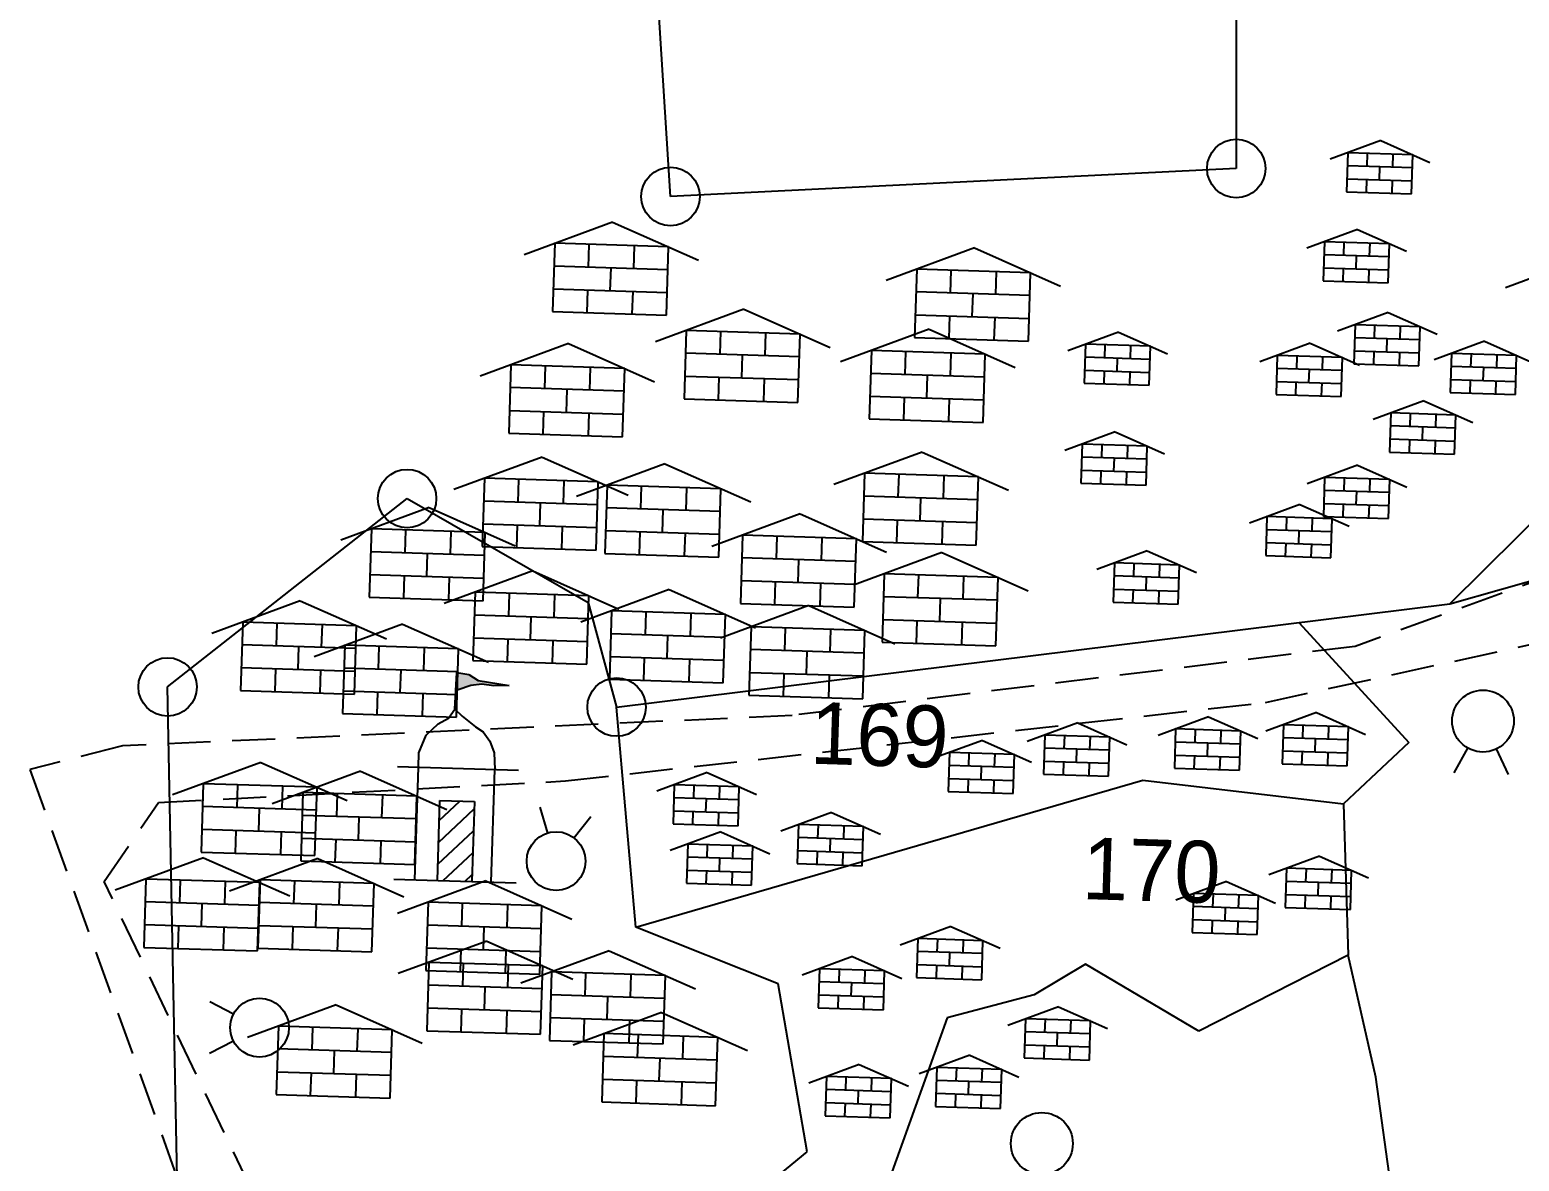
# Model space of a CAD drawing. Header units: metres. Extents: x 279543 to 281633, y 2052141 to 2055998.
# Drawn here: x 280078.1 to 280250.8, y 2055608.6 to 2055739.8 of the extents above; entities that cross this region are included whole.
import ezdxf
from ezdxf.enums import TextEntityAlignment as Align

# ---------------------------------------------------------------- set-up
doc = ezdxf.new("R2010")
doc.units = ezdxf.units.M
doc.linetypes.add('DASHED', pattern=[0.75, 0.5, -0.25])
for name, color, linetype in [('LINE_CARTTRACK', 2, 'DASHED'), ('OFF', 1, 'Continuous'), ('POLY_PARCEL', 6, 'Continuous'), ('TEXT_PARCEL', 7, 'Continuous')]:
    doc.layers.add(name, color=color, linetype=linetype)
doc.styles.add('TEXT_MAP', font='')
doc.styles.get('TEXT_MAP').set_extended_font_data('Kruti Dev 050')

# ---------------------------------------------------------------- blocks, each defined once
blk = doc.blocks.new('GHNN')
at = {"linetype": 'Continuous'}
blk.add_hatch(color=256, dxfattribs=at).paths.add_polyline_path([(280129.25, 2055663.77), (280130.52, 2055663.94), (280131.92, 2055663.75), (280133.68, 2055663.77), (280130.11, 2055664.37), (280129.01, 2055665.04), (280127.61, 2055665.3), (280127.51, 2055663.25), (280127.76, 2055663.26)])
for p, q in [((280234.76, 2055726.94), (280228.9, 2055724.78)), ((280230.94, 2055725.53), (280230.8, 2055721)), ((280238.48, 2055725.29), (280230.94, 2055725.53)), ((280233.2, 2055725.46), (280233.16, 2055723.95)), ((280234.76, 2055726.94), (280240.47, 2055724.41)), ((280236.17, 2055723.85), (280236.22, 2055725.36)), ((280238.44, 2055723.78), (280230.89, 2055724.02)), ((280234.62, 2055722.39), (280234.66, 2055723.9)), ((280238.34, 2055720.76), (280238.48, 2055725.29)), ((280230.84, 2055722.51), (280238.39, 2055722.27)), ((280233.11, 2055722.44), (280233.06, 2055720.93)), ((280236.08, 2055720.84), (280236.13, 2055722.34)), ((280230.8, 2055721), (280238.34, 2055720.76)), ((280145.66, 2055717.49), (280135.42, 2055713.71)), ((280145.66, 2055717.49), (280155.65, 2055713.07)), ((280138.98, 2055715.03), (280138.73, 2055707.11)), ((280152.18, 2055714.61), (280138.98, 2055715.03)), ((280232.06, 2055716.63), (280226.2, 2055714.47)), ((280228.23, 2055715.22), (280228.09, 2055710.69)), ((280235.78, 2055714.98), (280228.23, 2055715.22)), ((280230.5, 2055715.15), (280230.45, 2055713.64)), ((280232.06, 2055716.63), (280237.76, 2055714.1)), ((280233.47, 2055713.54), (280233.52, 2055715.05)), ((280235.63, 2055710.45), (280235.78, 2055714.98)), ((280142.94, 2055714.9), (280142.86, 2055712.26)), ((280148.14, 2055712.09), (280148.22, 2055714.73)), ((280151.93, 2055706.69), (280152.18, 2055714.61)), ((280187.65, 2055714.5), (280177.4, 2055710.72)), ((280187.65, 2055714.5), (280197.64, 2055710.07)), ((280235.73, 2055713.47), (280228.19, 2055713.71)), ((280231.91, 2055712.08), (280231.96, 2055713.59)), ((280152.1, 2055711.97), (280138.89, 2055712.39)), ((280145.41, 2055709.54), (280145.5, 2055712.18)), ((280180.96, 2055712.03), (280180.71, 2055704.11)), ((280194.16, 2055711.61), (280180.96, 2055712.03)), ((280184.92, 2055711.9), (280184.84, 2055709.26)), ((280190.12, 2055709.1), (280190.2, 2055711.74)), ((280193.91, 2055703.69), (280194.16, 2055711.61)), ((280228.14, 2055712.2), (280235.68, 2055711.96)), ((280230.4, 2055712.13), (280230.35, 2055710.62)), ((280233.37, 2055710.53), (280233.42, 2055712.03)), ((280255.09, 2055712.03), (280249.23, 2055709.87)), ((280228.09, 2055710.69), (280235.63, 2055710.45)), ((280138.81, 2055709.75), (280152.01, 2055709.33)), ((280142.77, 2055709.62), (280142.69, 2055706.98)), ((280147.97, 2055706.81), (280148.05, 2055709.45)), ((280194.08, 2055708.97), (280180.88, 2055709.39)), ((280187.4, 2055706.54), (280187.48, 2055709.18)), ((280138.73, 2055707.11), (280151.93, 2055706.69)), ((280160.92, 2055707.4), (280150.67, 2055703.62)), ((280160.92, 2055707.4), (280170.9, 2055702.97)), ((280180.8, 2055706.75), (280194, 2055706.33)), ((280184.76, 2055706.62), (280184.67, 2055703.98)), ((280189.95, 2055703.82), (280190.04, 2055706.46)), ((280235.61, 2055707.01), (280229.75, 2055704.85)), ((280235.61, 2055707.01), (280241.32, 2055704.48)), ((280154.23, 2055704.93), (280153.98, 2055697.01)), ((280167.43, 2055704.51), (280154.23, 2055704.93)), ((280158.19, 2055704.81), (280158.11, 2055702.17)), ((280163.39, 2055702), (280163.47, 2055704.64)), ((280182.38, 2055705.06), (280172.13, 2055701.28)), ((280182.38, 2055705.06), (280192.37, 2055700.63)), ((280204.34, 2055704.74), (280198.48, 2055702.58)), ((280204.34, 2055704.74), (280210.05, 2055702.21)), ((280231.79, 2055705.6), (280231.65, 2055701.08)), ((280239.33, 2055705.36), (280231.79, 2055705.6)), ((280234.05, 2055705.53), (280234.01, 2055704.02)), ((280237.02, 2055703.92), (280237.07, 2055705.43)), ((280239.19, 2055700.83), (280239.33, 2055705.36)), ((280140.58, 2055703.41), (280130.33, 2055699.63)), ((280140.58, 2055703.41), (280150.56, 2055698.99)), ((280167.18, 2055696.59), (280167.43, 2055704.51)), ((280180.71, 2055704.11), (280193.91, 2055703.69)), ((280200.52, 2055703.33), (280200.37, 2055698.81)), ((280208.06, 2055703.09), (280200.52, 2055703.33)), ((280202.78, 2055703.26), (280202.73, 2055701.75)), ((280205.75, 2055701.66), (280205.8, 2055703.16)), ((280207.92, 2055698.57), (280208.06, 2055703.09)), ((280226.58, 2055703.44), (280220.73, 2055701.28)), ((280226.58, 2055703.44), (280232.29, 2055700.91)), ((280239.29, 2055703.85), (280231.74, 2055704.09)), ((280235.47, 2055702.46), (280235.51, 2055703.97)), ((280246.8, 2055703.68), (280240.94, 2055701.52)), ((280246.8, 2055703.68), (280252.5, 2055701.15)), ((280167.35, 2055701.87), (280154.15, 2055702.29)), ((280160.66, 2055699.44), (280160.75, 2055702.08)), ((280175.69, 2055702.59), (280175.44, 2055694.67)), ((280188.89, 2055702.17), (280175.69, 2055702.59)), ((280179.65, 2055702.47), (280179.57, 2055699.83)), ((280184.85, 2055699.66), (280184.93, 2055702.3)), ((280188.64, 2055694.25), (280188.89, 2055702.17)), ((280208.01, 2055701.58), (280200.47, 2055701.82)), ((280204.19, 2055700.19), (280204.24, 2055701.7)), ((280222.76, 2055702.03), (280222.62, 2055697.5)), ((280230.31, 2055701.79), (280222.76, 2055702.03)), ((280225.03, 2055701.96), (280224.98, 2055700.45)), ((280227.99, 2055700.35), (280228.04, 2055701.86)), ((280230.16, 2055697.26), (280230.31, 2055701.79)), ((280231.69, 2055702.58), (280239.24, 2055702.34)), ((280233.96, 2055702.51), (280233.91, 2055701)), ((280236.93, 2055700.91), (280236.97, 2055702.42)), ((280242.98, 2055702.27), (280242.83, 2055697.75)), ((280250.52, 2055702.03), (280242.98, 2055702.27)), ((280245.24, 2055702.2), (280245.19, 2055700.69)), ((280248.21, 2055700.6), (280248.26, 2055702.11)), ((280250.38, 2055697.51), (280250.52, 2055702.03)), ((280133.89, 2055700.95), (280133.64, 2055693.03)), ((280147.09, 2055700.53), (280133.89, 2055700.95)), ((280137.85, 2055700.82), (280137.77, 2055698.18)), ((280143.05, 2055698.01), (280143.13, 2055700.65)), ((280146.84, 2055692.6), (280147.09, 2055700.53)), ((280154.06, 2055699.65), (280167.26, 2055699.23)), ((280158.02, 2055699.53), (280157.94, 2055696.89)), ((280188.81, 2055699.53), (280175.61, 2055699.95)), ((280182.12, 2055697.1), (280182.21, 2055699.74)), ((280200.42, 2055700.31), (280207.97, 2055700.07)), ((280202.69, 2055700.24), (280202.64, 2055698.73)), ((280205.65, 2055698.64), (280205.7, 2055700.15)), ((280230.26, 2055700.28), (280222.71, 2055700.52)), ((280226.44, 2055698.89), (280226.49, 2055700.4)), ((280231.65, 2055701.08), (280239.19, 2055700.83)), ((280250.47, 2055700.53), (280242.93, 2055700.77)), ((280246.65, 2055699.14), (280246.7, 2055700.65)), ((280147.01, 2055697.89), (280133.81, 2055698.31)), ((280140.32, 2055695.46), (280140.41, 2055698.1)), ((280163.22, 2055696.72), (280163.3, 2055699.36)), ((280200.37, 2055698.81), (280207.92, 2055698.57)), ((280222.67, 2055699.01), (280230.21, 2055698.77)), ((280224.93, 2055698.94), (280224.88, 2055697.43)), ((280227.9, 2055697.33), (280227.95, 2055698.84)), ((280242.83, 2055697.75), (280250.38, 2055697.51)), ((280242.88, 2055699.26), (280250.42, 2055699.02)), ((280245.14, 2055699.18), (280245.09, 2055697.68)), ((280248.11, 2055697.58), (280248.16, 2055699.09)), ((280153.98, 2055697.01), (280167.18, 2055696.59)), ((280175.52, 2055697.31), (280188.72, 2055696.89)), ((280179.48, 2055697.19), (280179.4, 2055694.55)), ((280184.68, 2055694.38), (280184.76, 2055697.02)), ((280222.62, 2055697.5), (280230.16, 2055697.26)), ((280239.74, 2055696.78), (280233.88, 2055694.62)), ((280239.74, 2055696.78), (280245.45, 2055694.25)), ((280133.72, 2055695.67), (280146.92, 2055695.24)), ((280137.68, 2055695.54), (280137.6, 2055692.9)), ((280142.88, 2055692.73), (280142.96, 2055695.37)), ((280175.44, 2055694.67), (280188.64, 2055694.25)), ((280235.92, 2055695.37), (280235.78, 2055690.84)), ((280243.47, 2055695.13), (280235.92, 2055695.37)), ((280238.18, 2055695.3), (280238.14, 2055693.79)), ((280241.15, 2055693.69), (280241.2, 2055695.2)), ((280243.32, 2055690.6), (280243.47, 2055695.13)), ((280133.64, 2055693.03), (280146.84, 2055692.6)), ((280203.97, 2055693.17), (280198.11, 2055691.01)), ((280203.97, 2055693.17), (280209.68, 2055690.64)), ((280243.42, 2055693.62), (280235.87, 2055693.86)), ((280239.6, 2055692.23), (280239.64, 2055693.74)), ((280181.59, 2055690.84), (280171.34, 2055687.06)), ((280181.59, 2055690.84), (280191.58, 2055686.42)), ((280200.15, 2055691.76), (280200, 2055687.23)), ((280207.69, 2055691.52), (280200.15, 2055691.76)), ((280202.41, 2055691.69), (280202.36, 2055690.18)), ((280205.38, 2055690.08), (280205.43, 2055691.59)), ((280207.55, 2055686.99), (280207.69, 2055691.52)), ((280235.78, 2055690.84), (280243.32, 2055690.6)), ((280235.82, 2055692.35), (280243.37, 2055692.11)), ((280238.09, 2055692.28), (280238.04, 2055690.77)), ((280241.06, 2055690.68), (280241.11, 2055692.18)), ((280137.51, 2055690.26), (280127.26, 2055686.48)), ((280137.51, 2055690.26), (280147.49, 2055685.84)), ((280151.73, 2055689.48), (280141.48, 2055685.7)), ((280151.73, 2055689.48), (280161.72, 2055685.05)), ((280207.64, 2055690.01), (280200.1, 2055690.25)), ((280203.82, 2055688.62), (280203.87, 2055690.13)), ((280232.07, 2055689.3), (280226.22, 2055687.14)), ((280232.07, 2055689.3), (280237.78, 2055686.77)), ((280130.82, 2055687.8), (280130.57, 2055679.87)), ((280144.02, 2055687.37), (280130.82, 2055687.8)), ((280134.78, 2055687.67), (280134.7, 2055685.03)), ((280139.98, 2055684.86), (280140.06, 2055687.5)), ((280143.77, 2055679.45), (280144.02, 2055687.37)), ((280174.91, 2055688.38), (280174.65, 2055680.46)), ((280188.11, 2055687.95), (280174.91, 2055688.38)), ((280178.87, 2055688.25), (280178.78, 2055685.61)), ((280184.06, 2055685.44), (280184.15, 2055688.08)), ((280187.86, 2055680.03), (280188.11, 2055687.95)), ((280200.05, 2055688.74), (280207.6, 2055688.5)), ((280202.32, 2055688.67), (280202.27, 2055687.16)), ((280205.29, 2055687.06), (280205.33, 2055688.57)), ((280228.25, 2055687.89), (280228.11, 2055683.37)), ((280235.8, 2055687.65), (280228.25, 2055687.89)), ((280230.52, 2055687.82), (280230.47, 2055686.31)), ((280233.49, 2055686.22), (280233.53, 2055687.72)), ((280235.65, 2055683.13), (280235.8, 2055687.65)), ((280145.04, 2055687.01), (280144.79, 2055679.09)), ((280158.24, 2055686.59), (280145.04, 2055687.01)), ((280149, 2055686.88), (280148.92, 2055684.24)), ((280154.2, 2055684.08), (280154.28, 2055686.72)), ((280157.99, 2055678.67), (280158.24, 2055686.59)), ((280188.02, 2055685.31), (280174.82, 2055685.74)), ((280200, 2055687.23), (280207.55, 2055686.99)), ((280235.75, 2055686.14), (280228.21, 2055686.38)), ((280231.93, 2055684.75), (280231.98, 2055686.26)), ((280124.4, 2055684.39), (280114.15, 2055680.61)), ((280124.4, 2055684.39), (280134.38, 2055679.96)), ((280143.94, 2055684.73), (280130.74, 2055685.16)), ((280137.25, 2055682.3), (280137.34, 2055684.94)), ((280158.16, 2055683.95), (280144.96, 2055684.37)), ((280151.48, 2055681.52), (280151.56, 2055684.16)), ((280181.34, 2055682.88), (280181.42, 2055685.52)), ((280225.39, 2055684.76), (280219.54, 2055682.6)), ((280225.39, 2055684.76), (280231.1, 2055682.23)), ((280228.16, 2055684.87), (280235.7, 2055684.63)), ((280230.42, 2055684.8), (280230.37, 2055683.29)), ((280233.39, 2055683.2), (280233.44, 2055684.71)), ((280130.65, 2055682.51), (280143.85, 2055682.09)), ((280134.61, 2055682.39), (280134.53, 2055679.75)), ((280139.81, 2055679.58), (280139.89, 2055682.22)), ((280167.45, 2055683.68), (280157.2, 2055679.89)), ((280167.45, 2055683.68), (280177.44, 2055679.25)), ((280174.74, 2055683.1), (280187.94, 2055682.67)), ((280178.7, 2055682.97), (280178.61, 2055680.33)), ((280183.9, 2055680.16), (280183.98, 2055682.8)), ((280221.57, 2055683.35), (280221.43, 2055678.83)), ((280229.12, 2055683.11), (280221.57, 2055683.35)), ((280223.83, 2055683.28), (280223.79, 2055681.77)), ((280226.8, 2055681.68), (280226.85, 2055683.18)), ((280228.11, 2055683.37), (280235.65, 2055683.13)), ((280228.97, 2055678.59), (280229.12, 2055683.11)), ((280117.71, 2055681.92), (280117.46, 2055674)), ((280130.91, 2055681.5), (280117.71, 2055681.92)), ((280121.67, 2055681.79), (280121.59, 2055679.15)), ((280126.87, 2055678.99), (280126.95, 2055681.63)), ((280130.66, 2055673.58), (280130.91, 2055681.5)), ((280144.87, 2055681.73), (280158.08, 2055681.31)), ((280148.83, 2055681.6), (280148.75, 2055678.96)), ((280154.03, 2055678.79), (280154.12, 2055681.43)), ((280160.76, 2055681.21), (280160.51, 2055673.29)), ((280173.96, 2055680.79), (280160.76, 2055681.21)), ((280164.72, 2055681.08), (280164.64, 2055678.44)), ((280169.92, 2055678.27), (280170, 2055680.91)), ((280173.71, 2055672.87), (280173.96, 2055680.79)), ((280174.65, 2055680.46), (280187.86, 2055680.03)), ((280229.07, 2055681.6), (280221.52, 2055681.84)), ((280225.25, 2055680.21), (280225.3, 2055681.72)), ((280130.83, 2055678.86), (280117.63, 2055679.28)), ((280124.14, 2055676.43), (280124.23, 2055679.07)), ((280130.57, 2055679.87), (280143.77, 2055679.45)), ((280144.79, 2055679.09), (280157.99, 2055678.67)), ((280183.87, 2055679.18), (280173.62, 2055675.4)), ((280183.87, 2055679.18), (280193.86, 2055674.75)), ((280207.69, 2055679.39), (280201.83, 2055677.23)), ((280207.69, 2055679.39), (280213.4, 2055676.86)), ((280221.43, 2055678.83), (280228.97, 2055678.59)), ((280221.48, 2055680.34), (280229.02, 2055680.09)), ((280223.74, 2055680.26), (280223.69, 2055678.75)), ((280226.71, 2055678.66), (280226.76, 2055680.17)), ((280136.42, 2055677.05), (280126.17, 2055673.27)), ((280136.42, 2055677.05), (280146.41, 2055672.62)), ((280173.88, 2055678.15), (280160.68, 2055678.57)), ((280167.19, 2055675.72), (280167.28, 2055678.36)), ((280203.87, 2055677.98), (280203.72, 2055673.45)), ((280211.41, 2055677.74), (280203.87, 2055677.98)), ((280206.13, 2055677.91), (280206.08, 2055676.4)), ((280209.1, 2055676.3), (280209.15, 2055677.81)), ((280211.27, 2055673.21), (280211.41, 2055677.74)), ((280117.54, 2055676.64), (280130.74, 2055676.22)), ((280121.5, 2055676.51), (280121.42, 2055673.87)), ((280126.7, 2055673.7), (280126.78, 2055676.35)), ((280160.59, 2055675.93), (280173.79, 2055675.51)), ((280164.55, 2055675.8), (280164.47, 2055673.16)), ((280169.75, 2055672.99), (280169.83, 2055675.63)), ((280177.19, 2055676.71), (280176.93, 2055668.79)), ((280190.39, 2055676.29), (280177.19, 2055676.71)), ((280181.15, 2055676.58), (280181.06, 2055673.94)), ((280186.34, 2055673.77), (280186.43, 2055676.42)), ((280190.13, 2055668.37), (280190.39, 2055676.29)), ((280211.37, 2055676.23), (280203.82, 2055676.47)), ((280207.54, 2055674.84), (280207.59, 2055676.35)), ((280109.47, 2055673.6), (280099.22, 2055669.82)), ((280109.47, 2055673.6), (280119.46, 2055669.17)), ((280117.46, 2055674), (280130.66, 2055673.58)), ((280129.74, 2055674.58), (280129.48, 2055666.66)), ((280142.94, 2055674.16), (280129.74, 2055674.58)), ((280133.7, 2055674.45), (280133.61, 2055671.81)), ((280138.89, 2055671.65), (280138.98, 2055674.29)), ((280152.26, 2055674.89), (280142.01, 2055671.1)), ((280142.68, 2055666.24), (280142.94, 2055674.16)), ((280152.26, 2055674.89), (280162.24, 2055670.46)), ((280190.3, 2055673.65), (280177.1, 2055674.07)), ((280183.62, 2055671.22), (280183.7, 2055673.86)), ((280203.77, 2055674.96), (280211.32, 2055674.72)), ((280206.04, 2055674.89), (280205.99, 2055673.38)), ((280209.01, 2055673.28), (280209.05, 2055674.79)), ((280142.85, 2055671.52), (280129.65, 2055671.94)), ((280145.57, 2055672.42), (280145.32, 2055664.5)), ((280158.77, 2055672), (280145.57, 2055672.42)), ((280149.53, 2055672.29), (280149.45, 2055669.65)), ((280154.73, 2055669.48), (280154.81, 2055672.12)), ((280168.43, 2055673.04), (280158.19, 2055669.26)), ((280158.52, 2055664.08), (280158.77, 2055672)), ((280160.51, 2055673.29), (280173.71, 2055672.87)), ((280168.43, 2055673.04), (280178.42, 2055668.62)), ((280203.72, 2055673.45), (280211.27, 2055673.21)), ((280102.79, 2055671.13), (280102.53, 2055663.21)), ((280115.99, 2055670.71), (280102.79, 2055671.13)), ((280106.75, 2055671.01), (280106.66, 2055668.37)), ((280121.32, 2055670.9), (280111.07, 2055667.12)), ((280111.94, 2055668.2), (280112.03, 2055670.84)), ((280115.74, 2055662.79), (280115.99, 2055670.71)), ((280121.32, 2055670.9), (280131.3, 2055666.48)), ((280136.17, 2055669.09), (280136.25, 2055671.73)), ((280161.75, 2055670.58), (280161.5, 2055662.66)), ((280174.95, 2055670.16), (280161.75, 2055670.58)), ((280165.71, 2055670.45), (280165.62, 2055667.81)), ((280170.9, 2055667.64), (280170.99, 2055670.28)), ((280174.7, 2055662.24), (280174.95, 2055670.16)), ((280177.02, 2055671.43), (280190.22, 2055671.01)), ((280180.98, 2055671.3), (280180.89, 2055668.66)), ((280186.17, 2055668.49), (280186.26, 2055671.13)), ((280115.9, 2055668.07), (280102.7, 2055668.49)), ((280114.63, 2055668.44), (280114.38, 2055660.52)), ((280127.83, 2055668.02), (280114.63, 2055668.44)), ((280129.57, 2055669.3), (280142.77, 2055668.88)), ((280133.53, 2055669.17), (280133.44, 2055666.53)), ((280138.72, 2055666.37), (280138.81, 2055669.01)), ((280158.69, 2055669.36), (280145.49, 2055669.78)), ((280152, 2055666.93), (280152.09, 2055669.57)), ((280176.93, 2055668.79), (280190.13, 2055668.37)), ((280109.22, 2055665.64), (280109.3, 2055668.28)), ((280118.59, 2055668.31), (280118.51, 2055665.67)), ((280123.79, 2055665.5), (280123.87, 2055668.14)), ((280127.58, 2055660.1), (280127.83, 2055668.02)), ((280129.48, 2055666.66), (280142.68, 2055666.24)), ((280145.4, 2055667.14), (280158.6, 2055666.72)), ((280149.36, 2055667.01), (280149.28, 2055664.37)), ((280154.56, 2055664.2), (280154.64, 2055666.84)), ((280174.86, 2055667.52), (280161.66, 2055667.94)), ((280168.18, 2055665.09), (280168.26, 2055667.73)), ((280102.62, 2055665.85), (280115.82, 2055665.43)), ((280106.58, 2055665.73), (280106.5, 2055663.09)), ((280111.78, 2055662.92), (280111.86, 2055665.56)), ((280127.75, 2055665.38), (280114.55, 2055665.8)), ((280121.06, 2055662.95), (280121.15, 2055665.59)), ((280161.58, 2055665.3), (280174.78, 2055664.88)), ((280165.54, 2055665.17), (280165.46, 2055662.53)), ((280170.74, 2055662.36), (280170.82, 2055665)), ((280102.53, 2055663.21), (280115.74, 2055662.79)), ((280145.32, 2055664.5), (280158.52, 2055664.08)), ((280114.46, 2055663.16), (280127.66, 2055662.74)), ((280118.42, 2055663.03), (280118.34, 2055660.39)), ((280123.62, 2055660.22), (280123.7, 2055662.86)), ((280161.5, 2055662.66), (280174.7, 2055662.24)), ((280114.38, 2055660.52), (280127.58, 2055660.1)), ((280214.8, 2055660.15), (280208.94, 2055657.99)), ((280214.8, 2055660.15), (280220.51, 2055657.62)), ((280227.3, 2055660.64), (280221.44, 2055658.48)), ((280227.3, 2055660.64), (280233, 2055658.11)), ((280199.62, 2055659.45), (280193.77, 2055657.28)), ((280195.8, 2055658.04), (280195.66, 2055653.51)), ((280203.35, 2055657.8), (280195.8, 2055658.04)), ((280199.62, 2055659.45), (280205.33, 2055656.92)), ((280210.98, 2055658.74), (280210.84, 2055654.21)), ((280218.52, 2055658.5), (280210.98, 2055658.74)), ((280213.24, 2055658.67), (280213.2, 2055657.16)), ((280216.21, 2055657.06), (280216.26, 2055658.57)), ((280218.38, 2055653.97), (280218.52, 2055658.5)), ((280223.48, 2055659.23), (280223.33, 2055654.71)), ((280231.02, 2055658.99), (280223.48, 2055659.23)), ((280225.74, 2055659.16), (280225.69, 2055657.65)), ((280228.71, 2055657.55), (280228.76, 2055659.06)), ((280230.88, 2055654.46), (280231.02, 2055658.99)), ((280188.57, 2055657.42), (280182.71, 2055655.26)), ((280188.57, 2055657.42), (280194.27, 2055654.89)), ((280203.3, 2055656.29), (280195.76, 2055656.53)), ((280198.07, 2055657.96), (280198.02, 2055656.45)), ((280199.48, 2055654.9), (280199.53, 2055656.41)), ((280201.04, 2055656.36), (280201.09, 2055657.87)), ((280203.2, 2055653.27), (280203.35, 2055657.8)), ((280218.48, 2055656.99), (280210.93, 2055657.23)), ((280214.66, 2055655.6), (280214.7, 2055657.11)), ((280230.97, 2055657.48), (280223.43, 2055657.72)), ((280227.15, 2055656.09), (280227.2, 2055657.6)), ((280243.27, 2055653.66), (280244.87, 2055656.53)), ((280249.59, 2055653.46), (280248.17, 2055656.42)), ((280104.9, 2055654.87), (280094.65, 2055651.09)), ((280104.9, 2055654.87), (280114.89, 2055650.44)), ((280184.75, 2055656.01), (280184.6, 2055651.49)), ((280192.29, 2055655.77), (280184.75, 2055656.01)), ((280187.01, 2055655.94), (280186.96, 2055654.43)), ((280189.98, 2055654.34), (280190.03, 2055655.84)), ((280192.15, 2055651.25), (280192.29, 2055655.77)), ((280195.71, 2055655.02), (280203.25, 2055654.78)), ((280197.97, 2055654.95), (280197.92, 2055653.44)), ((280200.94, 2055653.34), (280200.99, 2055654.85)), ((280210.88, 2055655.72), (280218.43, 2055655.48)), ((280213.15, 2055655.65), (280213.1, 2055654.14)), ((280216.12, 2055654.04), (280216.17, 2055655.55)), ((280223.33, 2055654.71), (280230.88, 2055654.46)), ((280223.38, 2055656.21), (280230.92, 2055655.97)), ((280225.64, 2055656.14), (280225.59, 2055654.63)), ((280228.61, 2055654.54), (280228.66, 2055656.05)), ((280116.46, 2055653.84), (280106.21, 2055650.05)), ((280116.46, 2055653.84), (280126.45, 2055649.41)), ((280156.65, 2055653.69), (280150.8, 2055651.53)), ((280156.65, 2055653.69), (280162.36, 2055651.16)), ((280184.65, 2055652.99), (280192.19, 2055652.75)), ((280192.24, 2055654.26), (280184.7, 2055654.5)), ((280186.91, 2055652.92), (280186.86, 2055651.41)), ((280188.42, 2055652.87), (280188.47, 2055654.38)), ((280189.88, 2055651.32), (280189.93, 2055652.83)), ((280195.66, 2055653.51), (280203.2, 2055653.27)), ((280210.84, 2055654.21), (280218.38, 2055653.97)), ((280098.21, 2055652.4), (280097.96, 2055644.48)), ((280111.41, 2055651.98), (280098.21, 2055652.4)), ((280102.17, 2055652.27), (280102.09, 2055649.63)), ((280107.37, 2055649.47), (280107.45, 2055652.11)), ((280109.78, 2055651.37), (280109.52, 2055643.45)), ((280122.98, 2055650.95), (280109.78, 2055651.37)), ((280111.16, 2055644.06), (280111.41, 2055651.98)), ((280113.74, 2055651.24), (280113.65, 2055648.6)), ((280118.93, 2055648.43), (280119.02, 2055651.07)), ((280152.83, 2055652.28), (280152.69, 2055647.75)), ((280160.38, 2055652.04), (280152.83, 2055652.28)), ((280155.1, 2055652.21), (280155.05, 2055650.7)), ((280158.07, 2055650.6), (280158.11, 2055652.11)), ((280160.23, 2055647.51), (280160.38, 2055652.04)), ((280184.6, 2055651.49), (280192.15, 2055651.25)), ((280111.33, 2055649.34), (280098.13, 2055649.76)), ((280104.65, 2055646.91), (280104.73, 2055649.55)), ((280122.73, 2055643.03), (280122.98, 2055650.95)), ((280137.24, 2055649.67), (280138.14, 2055646.68)), ((280160.33, 2055650.53), (280152.78, 2055650.77)), ((280156.51, 2055649.14), (280156.56, 2055650.65)), ((280122.89, 2055648.31), (280109.69, 2055648.73)), ((280116.21, 2055645.88), (280116.29, 2055648.52)), ((280143.15, 2055648.56), (280141.23, 2055646.11)), ((280152.69, 2055647.75), (280160.23, 2055647.51)), ((280152.74, 2055649.26), (280160.28, 2055649.02)), ((280155, 2055649.19), (280154.95, 2055647.68)), ((280157.97, 2055647.58), (280158.02, 2055649.09)), ((280171.07, 2055649.07), (280165.21, 2055646.91)), ((280167.24, 2055647.66), (280167.1, 2055643.13)), ((280174.79, 2055647.42), (280167.24, 2055647.66)), ((280171.07, 2055649.07), (280176.77, 2055646.54)), ((280098.05, 2055647.12), (280111.25, 2055646.7)), ((280102.01, 2055646.99), (280101.92, 2055644.35)), ((280107.2, 2055644.19), (280107.29, 2055646.83)), ((280109.61, 2055646.09), (280122.81, 2055645.67)), ((280113.57, 2055645.96), (280113.49, 2055643.32)), ((280158.22, 2055646.81), (280152.36, 2055644.65)), ((280158.22, 2055646.81), (280163.92, 2055644.28)), ((280174.74, 2055645.91), (280167.2, 2055646.15)), ((280169.51, 2055647.59), (280169.46, 2055646.08)), ((280170.92, 2055644.52), (280170.97, 2055646.03)), ((280172.48, 2055645.98), (280172.53, 2055647.49)), ((280174.64, 2055642.89), (280174.79, 2055647.42)), ((280097.96, 2055644.48), (280111.16, 2055644.06)), ((280118.77, 2055643.15), (280118.85, 2055645.79)), ((280154.4, 2055645.4), (280154.25, 2055640.87)), ((280161.94, 2055645.16), (280154.4, 2055645.4)), ((280156.66, 2055645.32), (280156.61, 2055643.82)), ((280159.63, 2055643.72), (280159.68, 2055645.23)), ((280161.8, 2055640.63), (280161.94, 2055645.16)), ((280167.15, 2055644.64), (280174.69, 2055644.4)), ((280169.41, 2055644.57), (280169.36, 2055643.06)), ((280172.38, 2055642.96), (280172.43, 2055644.47)), ((280098.25, 2055643.82), (280088, 2055640.04)), ((280098.25, 2055643.82), (280108.24, 2055639.39)), ((280111.5, 2055643.73), (280101.25, 2055639.94)), ((280109.52, 2055643.45), (280122.73, 2055643.03)), ((280111.5, 2055643.73), (280121.49, 2055639.3)), ((280161.89, 2055643.65), (280154.35, 2055643.89)), ((280158.07, 2055642.26), (280158.12, 2055643.77)), ((280167.1, 2055643.13), (280174.64, 2055642.89)), ((280227.66, 2055644), (280221.8, 2055641.84)), ((280223.84, 2055642.59), (280223.69, 2055638.06)), ((280231.38, 2055642.35), (280223.84, 2055642.59)), ((280226.1, 2055642.51), (280226.05, 2055641.01)), ((280227.66, 2055644), (280233.36, 2055641.47)), ((280091.57, 2055641.35), (280091.31, 2055633.43)), ((280104.77, 2055640.93), (280091.57, 2055641.35)), ((280095.53, 2055641.22), (280095.44, 2055638.58)), ((280100.72, 2055638.42), (280100.81, 2055641.06)), ((280104.51, 2055633.01), (280104.77, 2055640.93)), ((280104.82, 2055641.26), (280104.56, 2055633.34)), ((280118.02, 2055640.84), (280104.82, 2055641.26)), ((280108.78, 2055641.13), (280108.69, 2055638.49)), ((280113.97, 2055638.32), (280114.06, 2055640.96)), ((280117.76, 2055632.92), (280118.02, 2055640.84)), ((280130.97, 2055641.12), (280120.72, 2055637.34)), ((280130.97, 2055641.12), (280140.95, 2055636.69)), ((280154.25, 2055640.87), (280161.8, 2055640.63)), ((280154.3, 2055642.38), (280161.84, 2055642.14)), ((280156.56, 2055642.31), (280156.51, 2055640.8)), ((280159.53, 2055640.7), (280159.58, 2055642.21)), ((280216.87, 2055641.07), (280211.01, 2055638.91)), ((280216.87, 2055641.07), (280222.57, 2055638.54)), ((280231.33, 2055640.84), (280223.79, 2055641.08)), ((280227.51, 2055639.45), (280227.56, 2055640.96)), ((280229.07, 2055640.91), (280229.12, 2055642.42)), ((280231.24, 2055637.82), (280231.38, 2055642.35)), ((280213.05, 2055639.66), (280212.9, 2055635.14)), ((280220.59, 2055639.42), (280213.05, 2055639.66)), ((280215.31, 2055639.59), (280215.26, 2055638.08)), ((280218.28, 2055637.99), (280218.33, 2055639.49)), ((280220.45, 2055634.9), (280220.59, 2055639.42)), ((280223.74, 2055639.57), (280231.28, 2055639.33)), ((280226, 2055639.5), (280225.96, 2055637.99)), ((280228.97, 2055637.89), (280229.02, 2055639.4)), ((280104.68, 2055638.29), (280091.48, 2055638.71)), ((280098, 2055635.86), (280098.08, 2055638.5)), ((280117.93, 2055638.2), (280104.73, 2055638.62)), ((280111.25, 2055635.77), (280111.33, 2055638.41)), ((280124.28, 2055638.65), (280124.03, 2055630.73)), ((280137.48, 2055638.23), (280124.28, 2055638.65)), ((280128.24, 2055638.52), (280128.16, 2055635.88)), ((280133.44, 2055635.72), (280133.52, 2055638.36)), ((280137.23, 2055630.31), (280137.48, 2055638.23)), ((280220.54, 2055637.91), (280213, 2055638.15)), ((280216.72, 2055636.53), (280216.77, 2055638.03)), ((280223.69, 2055638.06), (280231.24, 2055637.82)), ((280091.4, 2055636.07), (280104.6, 2055635.65)), ((280095.36, 2055635.94), (280095.27, 2055633.3)), ((280100.55, 2055633.14), (280100.64, 2055635.78)), ((280104.65, 2055635.98), (280117.85, 2055635.56)), ((280108.61, 2055635.85), (280108.52, 2055633.21)), ((280113.8, 2055633.04), (280113.89, 2055635.68)), ((280137.4, 2055635.59), (280124.2, 2055636.01)), ((280130.71, 2055633.16), (280130.8, 2055635.8)), ((280184.91, 2055635.86), (280179.05, 2055633.69)), ((280184.91, 2055635.86), (280190.61, 2055633.33)), ((280212.95, 2055636.65), (280220.49, 2055636.4)), ((280215.21, 2055636.57), (280215.16, 2055635.06)), ((280218.18, 2055634.97), (280218.23, 2055636.48)), ((280131.08, 2055634.16), (280120.83, 2055630.38)), ((280131.08, 2055634.16), (280141.06, 2055629.73)), ((280181.09, 2055634.45), (280180.94, 2055629.92)), ((280188.63, 2055634.2), (280181.09, 2055634.45)), ((280183.35, 2055634.37), (280183.3, 2055632.86)), ((280186.32, 2055632.77), (280186.37, 2055634.28)), ((280188.49, 2055629.68), (280188.63, 2055634.2)), ((280212.9, 2055635.14), (280220.45, 2055634.9)), ((280091.31, 2055633.43), (280104.51, 2055633.01)), ((280104.56, 2055633.34), (280117.76, 2055632.92)), ((280124.11, 2055633.37), (280137.31, 2055632.95)), ((280128.07, 2055633.24), (280127.99, 2055630.6)), ((280133.27, 2055630.44), (280133.35, 2055633.08)), ((280145.29, 2055633.04), (280135.04, 2055629.26)), ((280145.29, 2055633.04), (280155.28, 2055628.62)), ((280173.5, 2055632.36), (280167.65, 2055630.2)), ((280173.5, 2055632.36), (280179.21, 2055629.83)), ((280188.58, 2055632.7), (280181.04, 2055632.94)), ((280184.76, 2055631.31), (280184.81, 2055632.82)), ((280124.03, 2055630.73), (280137.23, 2055630.31)), ((280124.39, 2055631.69), (280124.14, 2055623.77)), ((280137.59, 2055631.27), (280124.39, 2055631.69)), ((280128.35, 2055631.57), (280128.27, 2055628.92)), ((280133.55, 2055628.76), (280133.63, 2055631.4)), ((280137.34, 2055623.35), (280137.59, 2055631.27)), ((280138.6, 2055630.58), (280138.35, 2055622.65)), ((280151.8, 2055630.15), (280138.6, 2055630.58)), ((280142.56, 2055630.45), (280142.48, 2055627.81)), ((280169.68, 2055630.95), (280169.54, 2055626.42)), ((280177.23, 2055630.71), (280169.68, 2055630.95)), ((280171.95, 2055630.88), (280171.9, 2055629.37)), ((280174.92, 2055629.27), (280174.96, 2055630.78)), ((280177.08, 2055626.18), (280177.23, 2055630.71)), ((280180.99, 2055631.43), (280188.53, 2055631.19)), ((280183.25, 2055631.36), (280183.2, 2055629.85)), ((280186.22, 2055629.75), (280186.27, 2055631.26)), ((280137.51, 2055628.63), (280124.31, 2055629.05)), ((280130.82, 2055626.2), (280130.91, 2055628.84)), ((280147.76, 2055627.64), (280147.84, 2055630.28)), ((280151.55, 2055622.23), (280151.8, 2055630.15)), ((280177.18, 2055629.2), (280169.63, 2055629.44)), ((280173.36, 2055627.81), (280173.41, 2055629.32)), ((280180.94, 2055629.92), (280188.49, 2055629.68)), ((280098.96, 2055627.16), (280101.72, 2055625.72)), ((280151.72, 2055627.51), (280138.52, 2055627.94)), ((280145.04, 2055625.08), (280145.12, 2055627.72)), ((280169.59, 2055627.93), (280177.13, 2055627.69)), ((280171.85, 2055627.86), (280171.8, 2055626.35)), ((280174.82, 2055626.25), (280174.87, 2055627.76)), ((280113.61, 2055626.77), (280103.36, 2055622.98)), ((280113.61, 2055626.77), (280123.6, 2055622.34)), ((280124.22, 2055626.41), (280137.42, 2055625.99)), ((280128.18, 2055626.28), (280128.1, 2055623.64)), ((280133.38, 2055623.48), (280133.46, 2055626.12)), ((280138.43, 2055625.3), (280151.64, 2055624.87)), ((280151.36, 2055625.89), (280141.11, 2055622.11)), ((280142.4, 2055625.17), (280142.31, 2055622.53)), ((280151.36, 2055625.89), (280161.34, 2055621.47)), ((280169.54, 2055626.42), (280177.08, 2055626.18)), ((280197.39, 2055626.55), (280191.53, 2055624.38)), ((280197.39, 2055626.55), (280203.09, 2055624.02)), ((280106.93, 2055624.3), (280106.67, 2055616.38)), ((280120.13, 2055623.88), (280106.93, 2055624.3)), ((280110.89, 2055624.17), (280110.8, 2055621.53)), ((280116.08, 2055621.36), (280116.17, 2055624)), ((280119.87, 2055615.96), (280120.13, 2055623.88)), ((280124.14, 2055623.77), (280137.34, 2055623.35)), ((280147.59, 2055622.36), (280147.68, 2055625)), ((280193.57, 2055625.14), (280193.42, 2055620.61)), ((280201.06, 2055623.39), (280193.52, 2055623.63)), ((280201.11, 2055624.9), (280193.57, 2055625.14)), ((280195.83, 2055625.06), (280195.78, 2055623.55)), ((280197.24, 2055622), (280197.29, 2055623.51)), ((280198.8, 2055623.46), (280198.85, 2055624.97)), ((280200.97, 2055620.37), (280201.11, 2055624.9)), ((280098.93, 2055621.15), (280101.71, 2055622.58)), ((280138.35, 2055622.65), (280151.55, 2055622.23)), ((280144.67, 2055623.43), (280144.42, 2055615.51)), ((280157.87, 2055623), (280144.67, 2055623.43)), ((280148.63, 2055623.3), (280148.55, 2055620.66)), ((280153.83, 2055620.49), (280153.91, 2055623.13)), ((280157.62, 2055615.08), (280157.87, 2055623)), ((280193.47, 2055622.12), (280201.01, 2055621.88)), ((280195.73, 2055622.05), (280195.68, 2055620.54)), ((280198.7, 2055620.44), (280198.75, 2055621.95)), ((280120.04, 2055621.24), (280106.84, 2055621.66)), ((280113.36, 2055618.81), (280113.44, 2055621.45)), ((280157.79, 2055620.36), (280144.59, 2055620.79)), ((280151.1, 2055617.94), (280151.19, 2055620.58)), ((280187.1, 2055620.93), (280181.25, 2055618.77)), ((280187.1, 2055620.93), (280192.81, 2055618.4)), ((280193.42, 2055620.61), (280200.97, 2055620.37)), ((280106.76, 2055619.02), (280119.96, 2055618.6)), ((280110.72, 2055618.89), (280110.63, 2055616.25)), ((280115.91, 2055616.08), (280116, 2055618.72)), ((280174.29, 2055619.86), (280168.44, 2055617.7)), ((280170.47, 2055618.45), (280170.33, 2055613.92)), ((280178.02, 2055618.21), (280170.47, 2055618.45)), ((280172.74, 2055618.37), (280172.69, 2055616.87)), ((280174.29, 2055619.86), (280180, 2055617.33)), ((280175.71, 2055616.77), (280175.75, 2055618.28)), ((280183.28, 2055619.52), (280183.14, 2055615)), ((280190.83, 2055619.28), (280183.28, 2055619.52)), ((280185.55, 2055619.45), (280185.5, 2055617.94)), ((280188.52, 2055617.85), (280188.56, 2055619.35)), ((280190.68, 2055614.76), (280190.83, 2055619.28)), ((280144.5, 2055618.15), (280157.7, 2055617.72)), ((280148.46, 2055618.02), (280148.38, 2055615.38)), ((280153.66, 2055615.21), (280153.74, 2055617.85)), ((280177.97, 2055616.7), (280170.42, 2055616.94)), ((280174.15, 2055615.31), (280174.2, 2055616.82)), ((280177.87, 2055613.68), (280178.02, 2055618.21)), ((280190.78, 2055617.77), (280183.24, 2055618.01)), ((280186.96, 2055616.39), (280187.01, 2055617.89)), ((280106.67, 2055616.38), (280119.87, 2055615.96)), ((280144.42, 2055615.51), (280157.62, 2055615.08)), ((280170.38, 2055615.43), (280177.92, 2055615.19)), ((280172.64, 2055615.36), (280172.59, 2055613.85)), ((280175.61, 2055613.75), (280175.66, 2055615.26)), ((280183.14, 2055615), (280190.68, 2055614.76)), ((280183.19, 2055616.51), (280190.73, 2055616.26)), ((280185.45, 2055616.43), (280185.4, 2055614.92)), ((280188.42, 2055614.83), (280188.47, 2055616.34)), ((280170.33, 2055613.92), (280177.87, 2055613.68))]:
    blk.add_line(p, q)
for p, q in [((280127.4, 2055661.02), (280127.61, 2055665.3)), ((280127.61, 2055665.3), (280129.01, 2055665.04)), ((280129.01, 2055665.04), (280130.11, 2055664.37)), ((280127.76, 2055663.26), (280127.51, 2055663.25)), ((280129.25, 2055663.77), (280127.76, 2055663.26)), ((280130.52, 2055663.94), (280129.25, 2055663.77)), ((280130.11, 2055664.37), (280133.68, 2055663.77)), ((280131.92, 2055663.75), (280130.52, 2055663.94)), ((280133.68, 2055663.77), (280131.92, 2055663.75)), ((280125.45, 2055659.33), (280126.67, 2055659.99)), ((280126.67, 2055659.99), (280127.4, 2055661.02)), ((280127.4, 2055661.02), (280128.22, 2055660.22)), ((280128.22, 2055660.22), (280129.8, 2055658.98)), ((280123.23, 2055655.96), (280124.07, 2055658.04)), ((280124.07, 2055658.04), (280125.45, 2055659.33)), ((280129.8, 2055658.98), (280130.69, 2055658.39)), ((280130.69, 2055658.39), (280131.43, 2055657.31)), ((280131.43, 2055657.31), (280131.95, 2055655.96)), ((280123.18, 2055654.32), (280123.23, 2055655.96)), ((280131.95, 2055655.96), (280132.03, 2055654.03)), ((280120.72, 2055654.39), (280134.77, 2055653.95)), ((280122.76, 2055641.27), (280123.18, 2055654.32)), ((280131.61, 2055640.99), (280132.03, 2055654.03)), ((280125.36, 2055641.19), (280125.66, 2055650.44)), ((280125.5, 2055645.6), (280129.64, 2055649.47)), ((280125.58, 2055648.13), (280127.97, 2055650.37)), ((280125.66, 2055650.44), (280129.66, 2055650.32)), ((280129.66, 2055650.32), (280129.37, 2055641.06)), ((280125.42, 2055643.06), (280129.55, 2055646.94)), ((280126.02, 2055641.16), (280129.47, 2055644.4)), ((280120.31, 2055641.35), (280134.49, 2055640.89)), ((280128.56, 2055641.08), (280129.39, 2055641.87))]:
    blk.add_line(p, q, dxfattribs=at)
for centre, radius in [((280218.01, 2055723.7), 3.39), ((280152.4, 2055720.45), 3.39), ((280121.85, 2055685.44), 3.39), ((280094.08, 2055663.61), 3.39), ((280146.15, 2055661.28), 3.39), ((280246.62, 2055659.66), 3.59), ((280139.13, 2055643.42), 3.41), ((280104.74, 2055624.13), 3.41), ((280195.46, 2055610.69), 3.59)]:
    blk.add_circle(centre, radius)
at = {"layer": 'LINE_CARTTRACK', "ltscale": 10}
for p, q in [((280270.01, 2055682.12), (280231.8, 2055668.31)), ((280221.39, 2055661.81), (280254.72, 2055669.1)), ((280231.8, 2055668.31), (280166.5, 2055660.31)), ((280140.22, 2055652.71), (280221.39, 2055661.81)), ((280166.5, 2055660.31), (280088.85, 2055656.77)), ((280088.85, 2055656.77), (280078.1, 2055654.03)), ((280078.1, 2055654.03), (280098.37, 2055597.93)), ((280093.02, 2055650.21), (280140.22, 2055652.71)), ((280086.71, 2055641.06), (280093.02, 2055650.21)), ((280139.53, 2055530.82), (280086.71, 2055641.06))]:
    blk.add_line(p, q, dxfattribs=at)
at = {"layer": 'OFF'}
blk.add_line((280242.79, 2055673.23), (280312.38, 2055742.38), dxfattribs=at)
at = {"layer": 'POLY_PARCEL'}
for p, q in [((280217.93, 2055899.46), (280218.01, 2055723.7)), ((280152.4, 2055720.45), (280141.96, 2055885.85)), ((280218.01, 2055723.7), (280152.4, 2055720.45)), ((280094.08, 2055663.61), (280121.85, 2055685.44)), ((280121.85, 2055685.44), (280142.86, 2055673.41)), ((280242.79, 2055673.23), (280262.69, 2055678.94)), ((280142.86, 2055673.41), (280146.15, 2055661.28)), ((280146.15, 2055661.28), (280242.79, 2055673.23)), ((280225.29, 2055671.06), (280238.01, 2055657.17)), ((280097.02, 2055514.69), (280094.08, 2055663.61)), ((280148.37, 2055635.75), (280146.15, 2055661.28)), ((280238.01, 2055657.17), (280230.44, 2055650.08)), ((280148.37, 2055635.75), (280207.17, 2055652.82)), ((280207.17, 2055652.82), (280230.44, 2055650.08)), ((280230.44, 2055650.08), (280230.99, 2055632.52)), ((280164.87, 2055629.21), (280148.37, 2055635.75)), ((280230.99, 2055632.52), (280213.66, 2055623.72)), ((280234.21, 2055618.39), (280230.99, 2055632.52)), ((280200.54, 2055631.49), (280194.58, 2055627.93)), ((280213.66, 2055623.72), (280200.54, 2055631.49)), ((280168.26, 2055609.73), (280164.87, 2055629.21)), ((280194.58, 2055627.93), (280184.47, 2055625.25)), ((280184.47, 2055625.25), (280177.13, 2055604.77)), ((280241.81, 2055563.36), (280234.21, 2055618.39)), ((280157.62, 2055601.05), (280168.26, 2055609.73))]:
    blk.add_line(p, q, dxfattribs=at)
at = {"layer": 'TEXT_PARCEL', "style": 'TEXT_MAP'}
for s, p in [('169', (280176.52, 2055654.47)), ('170', (280208.06, 2055638.78))]:
    blk.add_text(s, height=7.174, rotation=358.1721, dxfattribs=at).set_placement(p, align=Align.CENTER)

msp = doc.modelspace()

# ---------------------------------------------------------------- block references
msp.add_blockref('GHNN', (0, 0))

doc.saveas('drawing.dxf')
